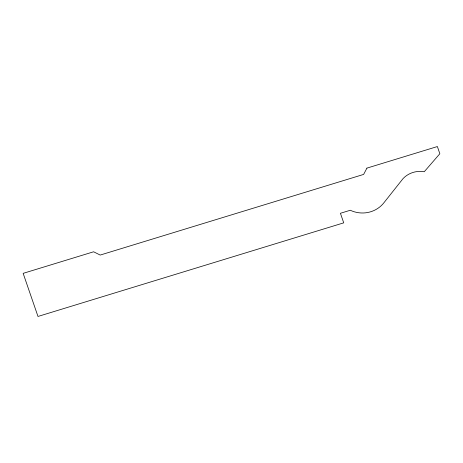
<?xml version="1.0" encoding="UTF-8"?>
<svg xmlns="http://www.w3.org/2000/svg" width="463" height="463" viewBox="0 0 463 463"><rect width="100%" height="100%" fill="white"/><g stroke="black" fill="none" stroke-linecap="round" stroke-linejoin="round"><path stroke-width="0.69" d="M366.91 168.121L363.629 174.418L100.199 255.061L93.619 251.785L23.15 273.355L37.989 316.449L343.725 222.853L340.427 213.281L350.294 210.26A27.427 26.379 13.1 0 0 384.151 202.458L403.053 178.602A23.434 22.537 13.1 0 1 424.247 171.744L439.85 153.733L437.379 146.551L366.91 168.121"/></g></svg>
